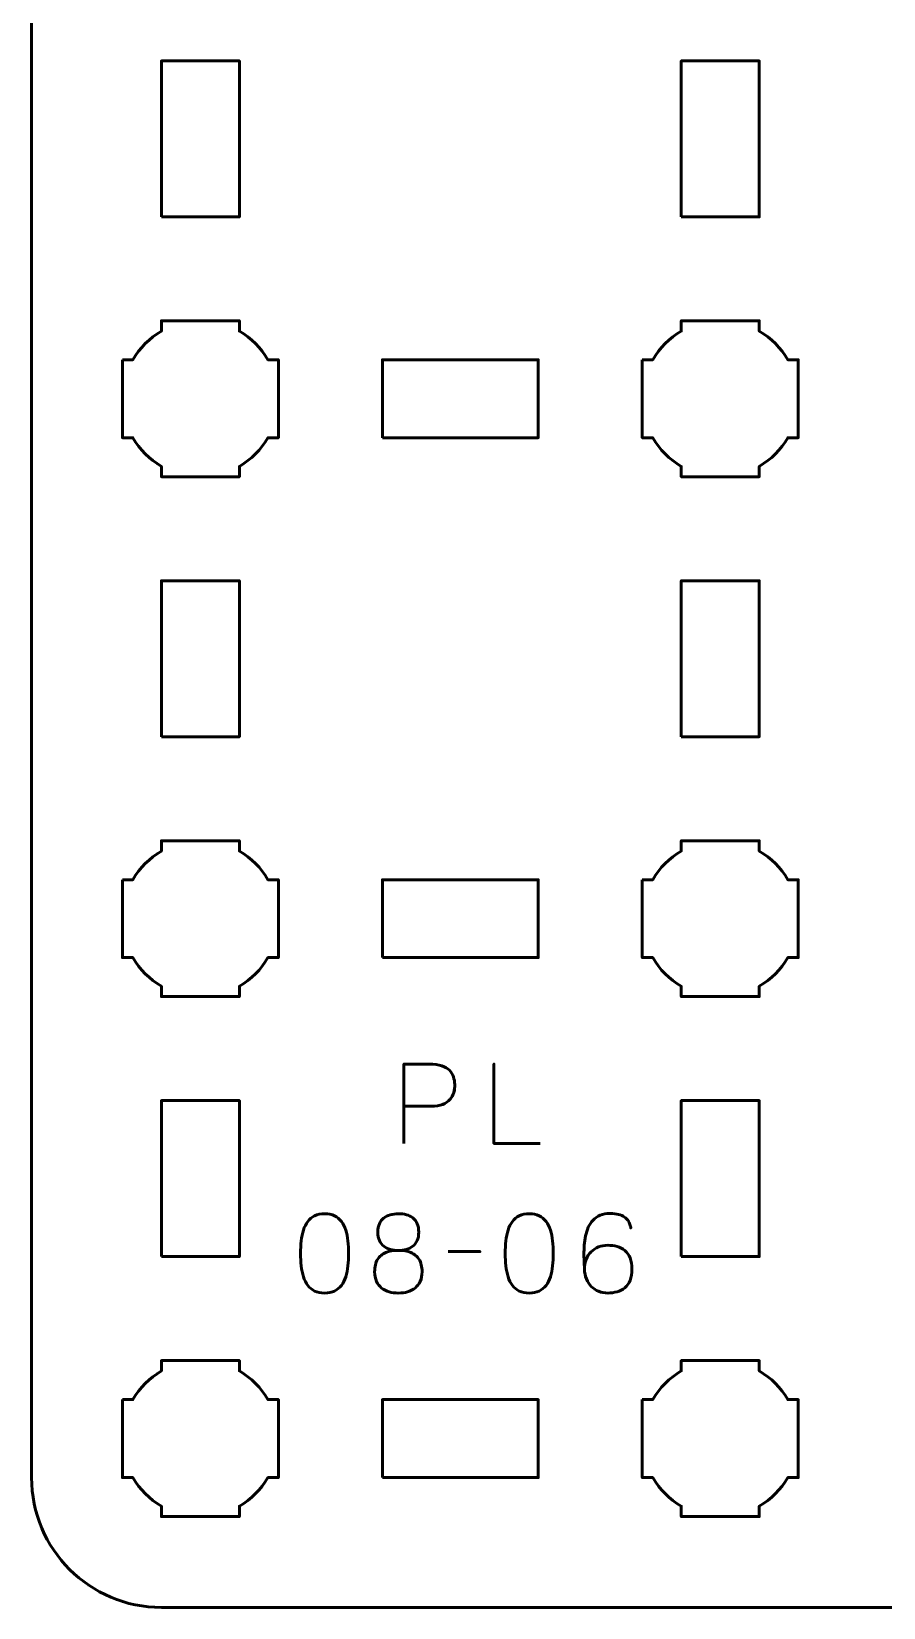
# Model space of a CAD drawing. Header units: centimetres. Extents: x -18.1 to -2.9, y -20.5 to -9.2.
# Drawn here: x -18.15 to -14.87, y -20.5 to -14.44 of the extents above; entities that cross this region are included whole.
import ezdxf

# ---------------------------------------------------------------- set-up
doc = ezdxf.new("R2010")
doc.units = ezdxf.units.CM
doc.header["$MEASUREMENT"] = 0
doc.layers.add('Layer 1', color=7, linetype='Continuous')

msp = doc.modelspace()

# ---------------------------------------------------------------- linework, layer by layer
at = {"layer": 'Layer 1', "lineweight": 53}
for points in [[(-17.65, -15.15), (-17.35, -15.15), (-17.35, -14.55), (-17.65, -14.55), (-17.65, -15.15)], [(-15.65, -15.15), (-15.35, -15.15), (-15.35, -14.55), (-15.65, -14.55), (-15.65, -15.15)], [(-16.8, -16), (-16.2, -16), (-16.2, -15.7), (-16.8, -15.7), (-16.8, -16)], [(-17.65, -17.15), (-17.35, -17.15), (-17.35, -16.55), (-17.65, -16.55), (-17.65, -17.15)], [(-15.65, -17.15), (-15.35, -17.15), (-15.35, -16.55), (-15.65, -16.55), (-15.65, -17.15)], [(-16.8, -18), (-16.2, -18), (-16.2, -17.7), (-16.8, -17.7), (-16.8, -18)], [(-17.65, -19.15), (-17.35, -19.15), (-17.35, -18.55), (-17.65, -18.55), (-17.65, -19.15)], [(-15.65, -19.15), (-15.35, -19.15), (-15.35, -18.55), (-15.65, -18.55), (-15.65, -19.15)], [(-16.8, -20), (-16.2, -20), (-16.2, -19.7), (-16.8, -19.7), (-16.8, -20)]]:
    msp.add_lwpolyline(points, close=True, dxfattribs=at)
for points, knots in [([(-18.15, -20), (-18.15, -20), (-18.15, -9.7), (-18.15, -9.7), (-18.15, -9.7), (-18.15, -9.42391), (-17.92609, -9.2), (-17.65, -9.2), (-17.65, -9.2), (-17.65, -9.2), (-3.35, -9.2), (-3.35, -9.2), (-3.35, -9.2), (-3.07391, -9.2), (-2.85, -9.42391), (-2.85, -9.7), (-2.85, -9.7), (-2.85, -9.7), (-2.85, -20), (-2.85, -20), (-2.85, -20), (-2.85, -20.27609), (-3.07391, -20.5), (-3.35, -20.5), (-3.35, -20.5), (-3.35, -20.5), (-17.65, -20.5), (-17.65, -20.5), (-17.65, -20.5), (-17.92609, -20.5), (-18.15, -20.27609), (-18.15, -20)], [0, 0, 0, 0, 0.125, 0.125, 0.125, 0.125, 0.25, 0.25, 0.25, 0.25, 0.375, 0.375, 0.375, 0.375, 0.5, 0.5, 0.5, 0.5, 0.625, 0.625, 0.625, 0.625, 0.75, 0.75, 0.75, 0.75, 0.875, 0.875, 0.875, 0.875, 1, 1, 1, 1]), ([(-17.8, -15.7), (-17.8, -15.7), (-17.75985, -15.7), (-17.75985, -15.7), (-17.75985, -15.7), (-17.7335, -15.65447), (-17.69553, -15.6165), (-17.65, -15.59015), (-17.65, -15.59015), (-17.65, -15.59015), (-17.65, -15.55), (-17.65, -15.55), (-17.65, -15.55), (-17.65, -15.55), (-17.5, -15.55), (-17.5, -15.55), (-17.5, -15.55), (-17.5, -15.55), (-17.35, -15.55), (-17.35, -15.55), (-17.35, -15.55), (-17.35, -15.55), (-17.35, -15.59015), (-17.35, -15.59015), (-17.35, -15.59015), (-17.30447, -15.6165), (-17.2665, -15.65447), (-17.24015, -15.7), (-17.24015, -15.7), (-17.24015, -15.7), (-17.2, -15.7), (-17.2, -15.7), (-17.2, -15.7), (-17.2, -15.7), (-17.2, -15.85), (-17.2, -15.85), (-17.2, -15.85), (-17.2, -15.85), (-17.2, -16), (-17.2, -16), (-17.2, -16), (-17.2, -16), (-17.24015, -16), (-17.24015, -16), (-17.24015, -16), (-17.2665, -16.04553), (-17.30447, -16.0835), (-17.35, -16.10985), (-17.35, -16.10985), (-17.35, -16.10985), (-17.35, -16.15), (-17.35, -16.15), (-17.35, -16.15), (-17.35, -16.15), (-17.5, -16.15), (-17.5, -16.15), (-17.5, -16.15), (-17.5, -16.15), (-17.65, -16.15), (-17.65, -16.15), (-17.65, -16.15), (-17.65, -16.15), (-17.65, -16.10985), (-17.65, -16.10985), (-17.65, -16.10985), (-17.69553, -16.0835), (-17.7335, -16.04553), (-17.75985, -16), (-17.75985, -16), (-17.75985, -16), (-17.8, -16), (-17.8, -16), (-17.8, -16), (-17.8, -16), (-17.8, -15.85), (-17.8, -15.85), (-17.8, -15.85), (-17.8, -15.85), (-17.8, -15.7), (-17.8, -15.7)], [0, 0, 0, 0, 0.05, 0.05, 0.05, 0.05, 0.1, 0.1, 0.1, 0.1, 0.15, 0.15, 0.15, 0.15, 0.2, 0.2, 0.2, 0.2, 0.25, 0.25, 0.25, 0.25, 0.3, 0.3, 0.3, 0.3, 0.35, 0.35, 0.35, 0.35, 0.4, 0.4, 0.4, 0.4, 0.45, 0.45, 0.45, 0.45, 0.5, 0.5, 0.5, 0.5, 0.55, 0.55, 0.55, 0.55, 0.6, 0.6, 0.6, 0.6, 0.65, 0.65, 0.65, 0.65, 0.7, 0.7, 0.7, 0.7, 0.75, 0.75, 0.75, 0.75, 0.8, 0.8, 0.8, 0.8, 0.85, 0.85, 0.85, 0.85, 0.9, 0.9, 0.9, 0.9, 0.95, 0.95, 0.95, 0.95, 1, 1, 1, 1]), ([(-15.8, -15.7), (-15.8, -15.7), (-15.75985, -15.7), (-15.75985, -15.7), (-15.75985, -15.7), (-15.7335, -15.65447), (-15.69553, -15.6165), (-15.65, -15.59015), (-15.65, -15.59015), (-15.65, -15.59015), (-15.65, -15.55), (-15.65, -15.55), (-15.65, -15.55), (-15.65, -15.55), (-15.5, -15.55), (-15.5, -15.55), (-15.5, -15.55), (-15.5, -15.55), (-15.35, -15.55), (-15.35, -15.55), (-15.35, -15.55), (-15.35, -15.55), (-15.35, -15.59015), (-15.35, -15.59015), (-15.35, -15.59015), (-15.30447, -15.6165), (-15.2665, -15.65447), (-15.24015, -15.7), (-15.24015, -15.7), (-15.24015, -15.7), (-15.2, -15.7), (-15.2, -15.7), (-15.2, -15.7), (-15.2, -15.7), (-15.2, -15.85), (-15.2, -15.85), (-15.2, -15.85), (-15.2, -15.85), (-15.2, -16), (-15.2, -16), (-15.2, -16), (-15.2, -16), (-15.24015, -16), (-15.24015, -16), (-15.24015, -16), (-15.2665, -16.04553), (-15.30447, -16.0835), (-15.35, -16.10985), (-15.35, -16.10985), (-15.35, -16.10985), (-15.35, -16.15), (-15.35, -16.15), (-15.35, -16.15), (-15.35, -16.15), (-15.5, -16.15), (-15.5, -16.15), (-15.5, -16.15), (-15.5, -16.15), (-15.65, -16.15), (-15.65, -16.15), (-15.65, -16.15), (-15.65, -16.15), (-15.65, -16.10985), (-15.65, -16.10985), (-15.65, -16.10985), (-15.69553, -16.0835), (-15.7335, -16.04553), (-15.75985, -16), (-15.75985, -16), (-15.75985, -16), (-15.8, -16), (-15.8, -16), (-15.8, -16), (-15.8, -16), (-15.8, -15.85), (-15.8, -15.85), (-15.8, -15.85), (-15.8, -15.85), (-15.8, -15.7), (-15.8, -15.7)], [0, 0, 0, 0, 0.05, 0.05, 0.05, 0.05, 0.1, 0.1, 0.1, 0.1, 0.15, 0.15, 0.15, 0.15, 0.2, 0.2, 0.2, 0.2, 0.25, 0.25, 0.25, 0.25, 0.3, 0.3, 0.3, 0.3, 0.35, 0.35, 0.35, 0.35, 0.4, 0.4, 0.4, 0.4, 0.45, 0.45, 0.45, 0.45, 0.5, 0.5, 0.5, 0.5, 0.55, 0.55, 0.55, 0.55, 0.6, 0.6, 0.6, 0.6, 0.65, 0.65, 0.65, 0.65, 0.7, 0.7, 0.7, 0.7, 0.75, 0.75, 0.75, 0.75, 0.8, 0.8, 0.8, 0.8, 0.85, 0.85, 0.85, 0.85, 0.9, 0.9, 0.9, 0.9, 0.95, 0.95, 0.95, 0.95, 1, 1, 1, 1]), ([(-17.8, -17.7), (-17.8, -17.7), (-17.75985, -17.7), (-17.75985, -17.7), (-17.75985, -17.7), (-17.7335, -17.65447), (-17.69553, -17.6165), (-17.65, -17.59015), (-17.65, -17.59015), (-17.65, -17.59015), (-17.65, -17.55), (-17.65, -17.55), (-17.65, -17.55), (-17.65, -17.55), (-17.5, -17.55), (-17.5, -17.55), (-17.5, -17.55), (-17.5, -17.55), (-17.35, -17.55), (-17.35, -17.55), (-17.35, -17.55), (-17.35, -17.55), (-17.35, -17.59015), (-17.35, -17.59015), (-17.35, -17.59015), (-17.30447, -17.6165), (-17.2665, -17.65447), (-17.24015, -17.7), (-17.24015, -17.7), (-17.24015, -17.7), (-17.2, -17.7), (-17.2, -17.7), (-17.2, -17.7), (-17.2, -17.7), (-17.2, -17.85), (-17.2, -17.85), (-17.2, -17.85), (-17.2, -17.85), (-17.2, -18), (-17.2, -18), (-17.2, -18), (-17.2, -18), (-17.24015, -18), (-17.24015, -18), (-17.24015, -18), (-17.2665, -18.04553), (-17.30447, -18.0835), (-17.35, -18.10985), (-17.35, -18.10985), (-17.35, -18.10985), (-17.35, -18.15), (-17.35, -18.15), (-17.35, -18.15), (-17.35, -18.15), (-17.5, -18.15), (-17.5, -18.15), (-17.5, -18.15), (-17.5, -18.15), (-17.65, -18.15), (-17.65, -18.15), (-17.65, -18.15), (-17.65, -18.15), (-17.65, -18.10985), (-17.65, -18.10985), (-17.65, -18.10985), (-17.69553, -18.0835), (-17.7335, -18.04553), (-17.75985, -18), (-17.75985, -18), (-17.75985, -18), (-17.8, -18), (-17.8, -18), (-17.8, -18), (-17.8, -18), (-17.8, -17.85), (-17.8, -17.85), (-17.8, -17.85), (-17.8, -17.85), (-17.8, -17.7), (-17.8, -17.7)], [0, 0, 0, 0, 0.05, 0.05, 0.05, 0.05, 0.1, 0.1, 0.1, 0.1, 0.15, 0.15, 0.15, 0.15, 0.2, 0.2, 0.2, 0.2, 0.25, 0.25, 0.25, 0.25, 0.3, 0.3, 0.3, 0.3, 0.35, 0.35, 0.35, 0.35, 0.4, 0.4, 0.4, 0.4, 0.45, 0.45, 0.45, 0.45, 0.5, 0.5, 0.5, 0.5, 0.55, 0.55, 0.55, 0.55, 0.6, 0.6, 0.6, 0.6, 0.65, 0.65, 0.65, 0.65, 0.7, 0.7, 0.7, 0.7, 0.75, 0.75, 0.75, 0.75, 0.8, 0.8, 0.8, 0.8, 0.85, 0.85, 0.85, 0.85, 0.9, 0.9, 0.9, 0.9, 0.95, 0.95, 0.95, 0.95, 1, 1, 1, 1]), ([(-15.8, -17.7), (-15.8, -17.7), (-15.75985, -17.7), (-15.75985, -17.7), (-15.75985, -17.7), (-15.7335, -17.65447), (-15.69553, -17.6165), (-15.65, -17.59015), (-15.65, -17.59015), (-15.65, -17.59015), (-15.65, -17.55), (-15.65, -17.55), (-15.65, -17.55), (-15.65, -17.55), (-15.5, -17.55), (-15.5, -17.55), (-15.5, -17.55), (-15.5, -17.55), (-15.35, -17.55), (-15.35, -17.55), (-15.35, -17.55), (-15.35, -17.55), (-15.35, -17.59015), (-15.35, -17.59015), (-15.35, -17.59015), (-15.30447, -17.6165), (-15.2665, -17.65447), (-15.24015, -17.7), (-15.24015, -17.7), (-15.24015, -17.7), (-15.2, -17.7), (-15.2, -17.7), (-15.2, -17.7), (-15.2, -17.7), (-15.2, -17.85), (-15.2, -17.85), (-15.2, -17.85), (-15.2, -17.85), (-15.2, -18), (-15.2, -18), (-15.2, -18), (-15.2, -18), (-15.24015, -18), (-15.24015, -18), (-15.24015, -18), (-15.2665, -18.04553), (-15.30447, -18.0835), (-15.35, -18.10985), (-15.35, -18.10985), (-15.35, -18.10985), (-15.35, -18.15), (-15.35, -18.15), (-15.35, -18.15), (-15.35, -18.15), (-15.5, -18.15), (-15.5, -18.15), (-15.5, -18.15), (-15.5, -18.15), (-15.65, -18.15), (-15.65, -18.15), (-15.65, -18.15), (-15.65, -18.15), (-15.65, -18.10985), (-15.65, -18.10985), (-15.65, -18.10985), (-15.69553, -18.0835), (-15.7335, -18.04553), (-15.75985, -18), (-15.75985, -18), (-15.75985, -18), (-15.8, -18), (-15.8, -18), (-15.8, -18), (-15.8, -18), (-15.8, -17.85), (-15.8, -17.85), (-15.8, -17.85), (-15.8, -17.85), (-15.8, -17.7), (-15.8, -17.7)], [0, 0, 0, 0, 0.05, 0.05, 0.05, 0.05, 0.1, 0.1, 0.1, 0.1, 0.15, 0.15, 0.15, 0.15, 0.2, 0.2, 0.2, 0.2, 0.25, 0.25, 0.25, 0.25, 0.3, 0.3, 0.3, 0.3, 0.35, 0.35, 0.35, 0.35, 0.4, 0.4, 0.4, 0.4, 0.45, 0.45, 0.45, 0.45, 0.5, 0.5, 0.5, 0.5, 0.55, 0.55, 0.55, 0.55, 0.6, 0.6, 0.6, 0.6, 0.65, 0.65, 0.65, 0.65, 0.7, 0.7, 0.7, 0.7, 0.75, 0.75, 0.75, 0.75, 0.8, 0.8, 0.8, 0.8, 0.85, 0.85, 0.85, 0.85, 0.9, 0.9, 0.9, 0.9, 0.95, 0.95, 0.95, 0.95, 1, 1, 1, 1]), ([(-17.8, -19.7), (-17.8, -19.7), (-17.75985, -19.7), (-17.75985, -19.7), (-17.75985, -19.7), (-17.7335, -19.65447), (-17.69553, -19.6165), (-17.65, -19.59015), (-17.65, -19.59015), (-17.65, -19.59015), (-17.65, -19.55), (-17.65, -19.55), (-17.65, -19.55), (-17.65, -19.55), (-17.5, -19.55), (-17.5, -19.55), (-17.5, -19.55), (-17.5, -19.55), (-17.35, -19.55), (-17.35, -19.55), (-17.35, -19.55), (-17.35, -19.55), (-17.35, -19.59015), (-17.35, -19.59015), (-17.35, -19.59015), (-17.30447, -19.6165), (-17.2665, -19.65447), (-17.24015, -19.7), (-17.24015, -19.7), (-17.24015, -19.7), (-17.2, -19.7), (-17.2, -19.7), (-17.2, -19.7), (-17.2, -19.7), (-17.2, -19.85), (-17.2, -19.85), (-17.2, -19.85), (-17.2, -19.85), (-17.2, -20), (-17.2, -20), (-17.2, -20), (-17.2, -20), (-17.24015, -20), (-17.24015, -20), (-17.24015, -20), (-17.2665, -20.04553), (-17.30447, -20.0835), (-17.35, -20.10985), (-17.35, -20.10985), (-17.35, -20.10985), (-17.35, -20.15), (-17.35, -20.15), (-17.35, -20.15), (-17.35, -20.15), (-17.5, -20.15), (-17.5, -20.15), (-17.5, -20.15), (-17.5, -20.15), (-17.65, -20.15), (-17.65, -20.15), (-17.65, -20.15), (-17.65, -20.15), (-17.65, -20.10985), (-17.65, -20.10985), (-17.65, -20.10985), (-17.69553, -20.0835), (-17.7335, -20.04553), (-17.75985, -20), (-17.75985, -20), (-17.75985, -20), (-17.8, -20), (-17.8, -20), (-17.8, -20), (-17.8, -20), (-17.8, -19.85), (-17.8, -19.85), (-17.8, -19.85), (-17.8, -19.85), (-17.8, -19.7), (-17.8, -19.7)], [0, 0, 0, 0, 0.05, 0.05, 0.05, 0.05, 0.1, 0.1, 0.1, 0.1, 0.15, 0.15, 0.15, 0.15, 0.2, 0.2, 0.2, 0.2, 0.25, 0.25, 0.25, 0.25, 0.3, 0.3, 0.3, 0.3, 0.35, 0.35, 0.35, 0.35, 0.4, 0.4, 0.4, 0.4, 0.45, 0.45, 0.45, 0.45, 0.5, 0.5, 0.5, 0.5, 0.55, 0.55, 0.55, 0.55, 0.6, 0.6, 0.6, 0.6, 0.65, 0.65, 0.65, 0.65, 0.7, 0.7, 0.7, 0.7, 0.75, 0.75, 0.75, 0.75, 0.8, 0.8, 0.8, 0.8, 0.85, 0.85, 0.85, 0.85, 0.9, 0.9, 0.9, 0.9, 0.95, 0.95, 0.95, 0.95, 1, 1, 1, 1]), ([(-15.8, -19.7), (-15.8, -19.7), (-15.75985, -19.7), (-15.75985, -19.7), (-15.75985, -19.7), (-15.7335, -19.65447), (-15.69553, -19.6165), (-15.65, -19.59015), (-15.65, -19.59015), (-15.65, -19.59015), (-15.65, -19.55), (-15.65, -19.55), (-15.65, -19.55), (-15.65, -19.55), (-15.5, -19.55), (-15.5, -19.55), (-15.5, -19.55), (-15.5, -19.55), (-15.35, -19.55), (-15.35, -19.55), (-15.35, -19.55), (-15.35, -19.55), (-15.35, -19.59015), (-15.35, -19.59015), (-15.35, -19.59015), (-15.30447, -19.6165), (-15.2665, -19.65447), (-15.24015, -19.7), (-15.24015, -19.7), (-15.24015, -19.7), (-15.2, -19.7), (-15.2, -19.7), (-15.2, -19.7), (-15.2, -19.7), (-15.2, -19.85), (-15.2, -19.85), (-15.2, -19.85), (-15.2, -19.85), (-15.2, -20), (-15.2, -20), (-15.2, -20), (-15.2, -20), (-15.24015, -20), (-15.24015, -20), (-15.24015, -20), (-15.2665, -20.04553), (-15.30447, -20.0835), (-15.35, -20.10985), (-15.35, -20.10985), (-15.35, -20.10985), (-15.35, -20.15), (-15.35, -20.15), (-15.35, -20.15), (-15.35, -20.15), (-15.5, -20.15), (-15.5, -20.15), (-15.5, -20.15), (-15.5, -20.15), (-15.65, -20.15), (-15.65, -20.15), (-15.65, -20.15), (-15.65, -20.15), (-15.65, -20.10985), (-15.65, -20.10985), (-15.65, -20.10985), (-15.69553, -20.0835), (-15.7335, -20.04553), (-15.75985, -20), (-15.75985, -20), (-15.75985, -20), (-15.8, -20), (-15.8, -20), (-15.8, -20), (-15.8, -20), (-15.8, -19.85), (-15.8, -19.85), (-15.8, -19.85), (-15.8, -19.85), (-15.8, -19.7), (-15.8, -19.7)], [0, 0, 0, 0, 0.05, 0.05, 0.05, 0.05, 0.1, 0.1, 0.1, 0.1, 0.15, 0.15, 0.15, 0.15, 0.2, 0.2, 0.2, 0.2, 0.25, 0.25, 0.25, 0.25, 0.3, 0.3, 0.3, 0.3, 0.35, 0.35, 0.35, 0.35, 0.4, 0.4, 0.4, 0.4, 0.45, 0.45, 0.45, 0.45, 0.5, 0.5, 0.5, 0.5, 0.55, 0.55, 0.55, 0.55, 0.6, 0.6, 0.6, 0.6, 0.65, 0.65, 0.65, 0.65, 0.7, 0.7, 0.7, 0.7, 0.75, 0.75, 0.75, 0.75, 0.8, 0.8, 0.8, 0.8, 0.85, 0.85, 0.85, 0.85, 0.9, 0.9, 0.9, 0.9, 0.95, 0.95, 0.95, 0.95, 1, 1, 1, 1])]:
    msp.add_open_spline(points, degree=3, knots=knots, dxfattribs=at)
at = {"layer": 'Layer 1', "color": 5, "lineweight": 53}
for points, knots in [([(-16.71695, -18.71492), (-16.71695, -18.71492), (-16.71695, -18.4097), (-16.71695, -18.4097), (-16.71695, -18.4097), (-16.71695, -18.4097), (-16.61958, -18.4097), (-16.61958, -18.4097), (-16.61958, -18.4097), (-16.60011, -18.40977), (-16.5841, -18.41196), (-16.57147, -18.41619), (-16.57147, -18.41619), (-16.55891, -18.42035), (-16.54903, -18.42614), (-16.5419, -18.43348), (-16.5419, -18.43348), (-16.53478, -18.44074), (-16.5297, -18.44907), (-16.52659, -18.45845), (-16.52659, -18.45845), (-16.52356, -18.46784), (-16.5218, -18.47764), (-16.52137, -18.48802), (-16.52137, -18.48802), (-16.52088, -18.49839), (-16.52208, -18.50855), (-16.5249, -18.51842), (-16.5249, -18.51842), (-16.52779, -18.5283), (-16.53266, -18.53726), (-16.53965, -18.54531), (-16.53965, -18.54531), (-16.54656, -18.55335), (-16.55594, -18.55977), (-16.56773, -18.5645), (-16.56773, -18.5645), (-16.57951, -18.56929), (-16.59411, -18.57169), (-16.61154, -18.57183), (-16.61154, -18.57183), (-16.61154, -18.57183), (-16.71695, -18.57183), (-16.71695, -18.57183), (-16.71695, -18.57183), (-16.71695, -18.57183), (-16.61154, -18.57183), (-16.61154, -18.57183), (-16.61154, -18.57183), (-16.59447, -18.57169), (-16.58, -18.56929), (-16.56829, -18.5645), (-16.56829, -18.5645), (-16.55651, -18.55977), (-16.54712, -18.55335), (-16.54007, -18.54531), (-16.54007, -18.54531), (-16.53308, -18.53726), (-16.52807, -18.5283), (-16.52511, -18.51842), (-16.52511, -18.51842), (-16.52215, -18.50855), (-16.52088, -18.49839), (-16.52137, -18.48802), (-16.52137, -18.48802), (-16.5218, -18.47764), (-16.52356, -18.46784), (-16.52673, -18.45845), (-16.52673, -18.45845), (-16.52984, -18.44907), (-16.53506, -18.44074), (-16.54219, -18.43348), (-16.54219, -18.43348), (-16.54938, -18.42614), (-16.55926, -18.42035), (-16.57182, -18.41619), (-16.57182, -18.41619), (-16.58445, -18.41196), (-16.60032, -18.40977), (-16.61958, -18.4097), (-16.61958, -18.4097), (-16.61958, -18.4097), (-16.71695, -18.4097), (-16.71695, -18.4097), (-16.71695, -18.4097), (-16.71695, -18.4097), (-16.71695, -18.71492), (-16.71695, -18.71492)], [0, 0, 0, 0, 0.0454545, 0.0454545, 0.0454545, 0.0454545, 0.0909091, 0.0909091, 0.0909091, 0.0909091, 0.1363636, 0.1363636, 0.1363636, 0.1363636, 0.1818182, 0.1818182, 0.1818182, 0.1818182, 0.2272727, 0.2272727, 0.2272727, 0.2272727, 0.2727273, 0.2727273, 0.2727273, 0.2727273, 0.3181818, 0.3181818, 0.3181818, 0.3181818, 0.3636364, 0.3636364, 0.3636364, 0.3636364, 0.4090909, 0.4090909, 0.4090909, 0.4090909, 0.4545455, 0.4545455, 0.4545455, 0.4545455, 0.5, 0.5, 0.5, 0.5, 0.5454545, 0.5454545, 0.5454545, 0.5454545, 0.5909091, 0.5909091, 0.5909091, 0.5909091, 0.6363636, 0.6363636, 0.6363636, 0.6363636, 0.6818182, 0.6818182, 0.6818182, 0.6818182, 0.7272727, 0.7272727, 0.7272727, 0.7272727, 0.7727273, 0.7727273, 0.7727273, 0.7727273, 0.8181818, 0.8181818, 0.8181818, 0.8181818, 0.8636364, 0.8636364, 0.8636364, 0.8636364, 0.9090909, 0.9090909, 0.9090909, 0.9090909, 0.9545455, 0.9545455, 0.9545455, 0.9545455, 1, 1, 1, 1]), ([(-16.19245, -18.71492), (-16.19245, -18.71492), (-16.37067, -18.71492), (-16.37067, -18.71492), (-16.37067, -18.71492), (-16.37067, -18.71492), (-16.37067, -18.4097), (-16.37067, -18.4097), (-16.37067, -18.4097), (-16.37067, -18.4097), (-16.37067, -18.71492), (-16.37067, -18.71492), (-16.37067, -18.71492), (-16.37067, -18.71492), (-16.19245, -18.71492), (-16.19245, -18.71492)], [0, 0, 0, 0, 0.25, 0.25, 0.25, 0.25, 0.5, 0.5, 0.5, 0.5, 0.75, 0.75, 0.75, 0.75, 1, 1, 1, 1]), ([(-17.02238, -19.29023), (-17.00757, -19.29016), (-16.9948, -19.28755), (-16.98414, -19.28247), (-16.98414, -19.28247), (-16.97356, -19.27739), (-16.96474, -19.27012), (-16.95769, -19.26088), (-16.95769, -19.26088), (-16.9507, -19.25157), (-16.9452, -19.24056), (-16.94111, -19.22786), (-16.94111, -19.22786), (-16.93708, -19.21516), (-16.93419, -19.20126), (-16.93257, -19.18602), (-16.93257, -19.18602), (-16.93087, -19.17078), (-16.93003, -19.15476), (-16.9301, -19.13783), (-16.9301, -19.13783), (-16.93003, -19.12097), (-16.93087, -19.10495), (-16.93257, -19.08978), (-16.93257, -19.08978), (-16.93419, -19.07461), (-16.93708, -19.06064), (-16.94111, -19.04794), (-16.94111, -19.04794), (-16.9452, -19.03531), (-16.9507, -19.02431), (-16.95769, -19.01492), (-16.95769, -19.01492), (-16.96474, -19.00561), (-16.97356, -18.99834), (-16.98414, -18.99326), (-16.98414, -18.99326), (-16.9948, -18.98811), (-17.00757, -18.9855), (-17.02238, -18.98543), (-17.02238, -18.98543), (-17.0372, -18.9855), (-17.04997, -18.98811), (-17.06063, -18.99326), (-17.06063, -18.99326), (-17.07121, -18.99834), (-17.08003, -19.00561), (-17.08708, -19.01492), (-17.08708, -19.01492), (-17.09407, -19.02431), (-17.09957, -19.03531), (-17.10366, -19.04794), (-17.10366, -19.04794), (-17.10769, -19.06064), (-17.11058, -19.07461), (-17.1122, -19.08978), (-17.1122, -19.08978), (-17.11389, -19.10495), (-17.11474, -19.12097), (-17.11467, -19.13783), (-17.11467, -19.13783), (-17.11474, -19.15476), (-17.11389, -19.17078), (-17.1122, -19.18602), (-17.1122, -19.18602), (-17.11058, -19.20126), (-17.10769, -19.21516), (-17.10366, -19.22786), (-17.10366, -19.22786), (-17.09957, -19.24056), (-17.09407, -19.25157), (-17.08708, -19.26088), (-17.08708, -19.26088), (-17.08003, -19.27012), (-17.07121, -19.27739), (-17.06063, -19.28247), (-17.06063, -19.28247), (-17.04997, -19.28755), (-17.0372, -19.29016), (-17.02238, -19.29023)], [0, 0, 0, 0, 0.05, 0.05, 0.05, 0.05, 0.1, 0.1, 0.1, 0.1, 0.15, 0.15, 0.15, 0.15, 0.2, 0.2, 0.2, 0.2, 0.25, 0.25, 0.25, 0.25, 0.3, 0.3, 0.3, 0.3, 0.35, 0.35, 0.35, 0.35, 0.4, 0.4, 0.4, 0.4, 0.45, 0.45, 0.45, 0.45, 0.5, 0.5, 0.5, 0.5, 0.55, 0.55, 0.55, 0.55, 0.6, 0.6, 0.6, 0.6, 0.65, 0.65, 0.65, 0.65, 0.7, 0.7, 0.7, 0.7, 0.75, 0.75, 0.75, 0.75, 0.8, 0.8, 0.8, 0.8, 0.85, 0.85, 0.85, 0.85, 0.9, 0.9, 0.9, 0.9, 0.95, 0.95, 0.95, 0.95, 1, 1, 1, 1]), ([(-17.02238, -19.29023), (-17.00757, -19.29016), (-16.9948, -19.28755), (-16.98414, -19.28247), (-16.98414, -19.28247), (-16.97356, -19.27739), (-16.96474, -19.27012), (-16.95769, -19.26088), (-16.95769, -19.26088), (-16.9507, -19.25157), (-16.9452, -19.24056), (-16.94111, -19.22786), (-16.94111, -19.22786), (-16.93708, -19.21516), (-16.93419, -19.20126), (-16.93257, -19.18602), (-16.93257, -19.18602), (-16.93087, -19.17078), (-16.93003, -19.15476), (-16.9301, -19.13783), (-16.9301, -19.13783), (-16.93003, -19.12097), (-16.93087, -19.10495), (-16.93257, -19.08978), (-16.93257, -19.08978), (-16.93419, -19.07461), (-16.93708, -19.06064), (-16.94111, -19.04794), (-16.94111, -19.04794), (-16.9452, -19.03531), (-16.9507, -19.02431), (-16.95769, -19.01492), (-16.95769, -19.01492), (-16.96474, -19.00561), (-16.97356, -18.99834), (-16.98414, -18.99326), (-16.98414, -18.99326), (-16.9948, -18.98811), (-17.00757, -18.9855), (-17.02238, -18.98543), (-17.02238, -18.98543), (-17.0372, -18.9855), (-17.04997, -18.98811), (-17.06063, -18.99326), (-17.06063, -18.99326), (-17.07121, -18.99834), (-17.08003, -19.00561), (-17.08708, -19.01492), (-17.08708, -19.01492), (-17.09407, -19.02431), (-17.09957, -19.03531), (-17.10366, -19.04794), (-17.10366, -19.04794), (-17.10769, -19.06064), (-17.11058, -19.07461), (-17.1122, -19.08978), (-17.1122, -19.08978), (-17.11389, -19.10495), (-17.11474, -19.12097), (-17.11467, -19.13783), (-17.11467, -19.13783), (-17.11474, -19.15476), (-17.11389, -19.17078), (-17.1122, -19.18602), (-17.1122, -19.18602), (-17.11058, -19.20126), (-17.10769, -19.21516), (-17.10366, -19.22786), (-17.10366, -19.22786), (-17.09957, -19.24056), (-17.09407, -19.25157), (-17.08708, -19.26088), (-17.08708, -19.26088), (-17.08003, -19.27012), (-17.07121, -19.27739), (-17.06063, -19.28247), (-17.06063, -19.28247), (-17.04997, -19.28755), (-17.0372, -19.29016), (-17.02238, -19.29023)], [0, 0, 0, 0, 0.05, 0.05, 0.05, 0.05, 0.1, 0.1, 0.1, 0.1, 0.15, 0.15, 0.15, 0.15, 0.2, 0.2, 0.2, 0.2, 0.25, 0.25, 0.25, 0.25, 0.3, 0.3, 0.3, 0.3, 0.35, 0.35, 0.35, 0.35, 0.4, 0.4, 0.4, 0.4, 0.45, 0.45, 0.45, 0.45, 0.5, 0.5, 0.5, 0.5, 0.55, 0.55, 0.55, 0.55, 0.6, 0.6, 0.6, 0.6, 0.65, 0.65, 0.65, 0.65, 0.7, 0.7, 0.7, 0.7, 0.75, 0.75, 0.75, 0.75, 0.8, 0.8, 0.8, 0.8, 0.85, 0.85, 0.85, 0.85, 0.9, 0.9, 0.9, 0.9, 0.95, 0.95, 0.95, 0.95, 1, 1, 1, 1]), ([(-16.73875, -19.1264), (-16.72789, -19.1264), (-16.71773, -19.12513), (-16.7082, -19.12259), (-16.7082, -19.12259), (-16.69875, -19.11998), (-16.69042, -19.11589), (-16.68316, -19.11031), (-16.68316, -19.11031), (-16.67596, -19.10474), (-16.67032, -19.09747), (-16.66622, -19.08851), (-16.66622, -19.08851), (-16.66213, -19.07962), (-16.66009, -19.06883), (-16.66002, -19.05613), (-16.66002, -19.05613), (-16.66009, -19.04343), (-16.66206, -19.03256), (-16.66594, -19.02353), (-16.66594, -19.02353), (-16.66982, -19.0145), (-16.67533, -19.00709), (-16.68238, -19.00138), (-16.68238, -19.00138), (-16.68944, -18.99573), (-16.69776, -18.99157), (-16.70736, -18.98896), (-16.70736, -18.98896), (-16.71688, -18.98635), (-16.7274, -18.98522), (-16.73875, -18.98543), (-16.73875, -18.98543), (-16.75011, -18.98557), (-16.76063, -18.98706), (-16.77015, -18.98967), (-16.77015, -18.98967), (-16.77975, -18.99235), (-16.78807, -18.99644), (-16.79513, -19.00201), (-16.79513, -19.00201), (-16.80218, -19.00759), (-16.80769, -19.01485), (-16.81157, -19.02374), (-16.81157, -19.02374), (-16.81545, -19.0327), (-16.81742, -19.04343), (-16.81749, -19.05613), (-16.81749, -19.05613), (-16.81742, -19.06883), (-16.81538, -19.07962), (-16.81128, -19.08851), (-16.81128, -19.08851), (-16.80719, -19.09747), (-16.80155, -19.10474), (-16.79428, -19.11031), (-16.79428, -19.11031), (-16.78708, -19.11589), (-16.77876, -19.11998), (-16.7693, -19.12259), (-16.7693, -19.12259), (-16.75978, -19.12513), (-16.74962, -19.1264), (-16.73875, -19.1264)], [0, 0, 0, 0, 0.0625, 0.0625, 0.0625, 0.0625, 0.125, 0.125, 0.125, 0.125, 0.1875, 0.1875, 0.1875, 0.1875, 0.25, 0.25, 0.25, 0.25, 0.3125, 0.3125, 0.3125, 0.3125, 0.375, 0.375, 0.375, 0.375, 0.4375, 0.4375, 0.4375, 0.4375, 0.5, 0.5, 0.5, 0.5, 0.5625, 0.5625, 0.5625, 0.5625, 0.625, 0.625, 0.625, 0.625, 0.6875, 0.6875, 0.6875, 0.6875, 0.75, 0.75, 0.75, 0.75, 0.8125, 0.8125, 0.8125, 0.8125, 0.875, 0.875, 0.875, 0.875, 0.9375, 0.9375, 0.9375, 0.9375, 1, 1, 1, 1]), ([(-16.73875, -19.1264), (-16.72789, -19.1264), (-16.71773, -19.12513), (-16.7082, -19.12259), (-16.7082, -19.12259), (-16.69875, -19.11998), (-16.69042, -19.11589), (-16.68316, -19.11031), (-16.68316, -19.11031), (-16.67596, -19.10474), (-16.67032, -19.09747), (-16.66622, -19.08851), (-16.66622, -19.08851), (-16.66213, -19.07962), (-16.66009, -19.06883), (-16.66002, -19.05613), (-16.66002, -19.05613), (-16.66009, -19.04343), (-16.66206, -19.03256), (-16.66594, -19.02353), (-16.66594, -19.02353), (-16.66982, -19.0145), (-16.67533, -19.00709), (-16.68238, -19.00138), (-16.68238, -19.00138), (-16.68944, -18.99573), (-16.69776, -18.99157), (-16.70736, -18.98896), (-16.70736, -18.98896), (-16.71688, -18.98635), (-16.7274, -18.98522), (-16.73875, -18.98543), (-16.73875, -18.98543), (-16.75011, -18.98557), (-16.76063, -18.98706), (-16.77015, -18.98967), (-16.77015, -18.98967), (-16.77975, -18.99235), (-16.78807, -18.99644), (-16.79513, -19.00201), (-16.79513, -19.00201), (-16.80218, -19.00759), (-16.80769, -19.01485), (-16.81157, -19.02374), (-16.81157, -19.02374), (-16.81545, -19.0327), (-16.81742, -19.04343), (-16.81749, -19.05613), (-16.81749, -19.05613), (-16.81742, -19.06883), (-16.81538, -19.07962), (-16.81128, -19.08851), (-16.81128, -19.08851), (-16.80719, -19.09747), (-16.80155, -19.10474), (-16.79428, -19.11031), (-16.79428, -19.11031), (-16.78708, -19.11589), (-16.77876, -19.11998), (-16.7693, -19.12259), (-16.7693, -19.12259), (-16.75978, -19.12513), (-16.74962, -19.1264), (-16.73875, -19.1264)], [0, 0, 0, 0, 0.0625, 0.0625, 0.0625, 0.0625, 0.125, 0.125, 0.125, 0.125, 0.1875, 0.1875, 0.1875, 0.1875, 0.25, 0.25, 0.25, 0.25, 0.3125, 0.3125, 0.3125, 0.3125, 0.375, 0.375, 0.375, 0.375, 0.4375, 0.4375, 0.4375, 0.4375, 0.5, 0.5, 0.5, 0.5, 0.5625, 0.5625, 0.5625, 0.5625, 0.625, 0.625, 0.625, 0.625, 0.6875, 0.6875, 0.6875, 0.6875, 0.75, 0.75, 0.75, 0.75, 0.8125, 0.8125, 0.8125, 0.8125, 0.875, 0.875, 0.875, 0.875, 0.9375, 0.9375, 0.9375, 0.9375, 1, 1, 1, 1]), ([(-16.23499, -19.29023), (-16.22018, -19.29016), (-16.20741, -19.28755), (-16.19675, -19.28247), (-16.19675, -19.28247), (-16.18617, -19.27739), (-16.17735, -19.27012), (-16.1703, -19.26088), (-16.1703, -19.26088), (-16.16331, -19.25157), (-16.15781, -19.24056), (-16.15372, -19.22786), (-16.15372, -19.22786), (-16.14969, -19.21516), (-16.1468, -19.20126), (-16.14518, -19.18602), (-16.14518, -19.18602), (-16.14348, -19.17078), (-16.14264, -19.15476), (-16.14271, -19.13783), (-16.14271, -19.13783), (-16.14264, -19.12097), (-16.14348, -19.10495), (-16.14518, -19.08978), (-16.14518, -19.08978), (-16.1468, -19.07461), (-16.14969, -19.06064), (-16.15372, -19.04794), (-16.15372, -19.04794), (-16.15781, -19.03531), (-16.16331, -19.02431), (-16.1703, -19.01492), (-16.1703, -19.01492), (-16.17735, -19.00561), (-16.18617, -18.99834), (-16.19675, -18.99326), (-16.19675, -18.99326), (-16.20741, -18.98811), (-16.22018, -18.9855), (-16.23499, -18.98543), (-16.23499, -18.98543), (-16.24981, -18.9855), (-16.26258, -18.98811), (-16.27324, -18.99326), (-16.27324, -18.99326), (-16.28382, -18.99834), (-16.29264, -19.00561), (-16.29969, -19.01492), (-16.29969, -19.01492), (-16.30668, -19.02431), (-16.31218, -19.03531), (-16.31627, -19.04794), (-16.31627, -19.04794), (-16.3203, -19.06064), (-16.32319, -19.07461), (-16.32481, -19.08978), (-16.32481, -19.08978), (-16.3265, -19.10495), (-16.32735, -19.12097), (-16.32728, -19.13783), (-16.32728, -19.13783), (-16.32735, -19.15476), (-16.3265, -19.17078), (-16.32481, -19.18602), (-16.32481, -19.18602), (-16.32319, -19.20126), (-16.3203, -19.21516), (-16.31627, -19.22786), (-16.31627, -19.22786), (-16.31218, -19.24056), (-16.30668, -19.25157), (-16.29969, -19.26088), (-16.29969, -19.26088), (-16.29264, -19.27012), (-16.28382, -19.27739), (-16.27324, -19.28247), (-16.27324, -19.28247), (-16.26258, -19.28755), (-16.24981, -19.29016), (-16.23499, -19.29023)], [0, 0, 0, 0, 0.05, 0.05, 0.05, 0.05, 0.1, 0.1, 0.1, 0.1, 0.15, 0.15, 0.15, 0.15, 0.2, 0.2, 0.2, 0.2, 0.25, 0.25, 0.25, 0.25, 0.3, 0.3, 0.3, 0.3, 0.35, 0.35, 0.35, 0.35, 0.4, 0.4, 0.4, 0.4, 0.45, 0.45, 0.45, 0.45, 0.5, 0.5, 0.5, 0.5, 0.55, 0.55, 0.55, 0.55, 0.6, 0.6, 0.6, 0.6, 0.65, 0.65, 0.65, 0.65, 0.7, 0.7, 0.7, 0.7, 0.75, 0.75, 0.75, 0.75, 0.8, 0.8, 0.8, 0.8, 0.85, 0.85, 0.85, 0.85, 0.9, 0.9, 0.9, 0.9, 0.95, 0.95, 0.95, 0.95, 1, 1, 1, 1]), ([(-16.23499, -19.29023), (-16.22018, -19.29016), (-16.20741, -19.28755), (-16.19675, -19.28247), (-16.19675, -19.28247), (-16.18617, -19.27739), (-16.17735, -19.27012), (-16.1703, -19.26088), (-16.1703, -19.26088), (-16.16331, -19.25157), (-16.15781, -19.24056), (-16.15372, -19.22786), (-16.15372, -19.22786), (-16.14969, -19.21516), (-16.1468, -19.20126), (-16.14518, -19.18602), (-16.14518, -19.18602), (-16.14348, -19.17078), (-16.14264, -19.15476), (-16.14271, -19.13783), (-16.14271, -19.13783), (-16.14264, -19.12097), (-16.14348, -19.10495), (-16.14518, -19.08978), (-16.14518, -19.08978), (-16.1468, -19.07461), (-16.14969, -19.06064), (-16.15372, -19.04794), (-16.15372, -19.04794), (-16.15781, -19.03531), (-16.16331, -19.02431), (-16.1703, -19.01492), (-16.1703, -19.01492), (-16.17735, -19.00561), (-16.18617, -18.99834), (-16.19675, -18.99326), (-16.19675, -18.99326), (-16.20741, -18.98811), (-16.22018, -18.9855), (-16.23499, -18.98543), (-16.23499, -18.98543), (-16.24981, -18.9855), (-16.26258, -18.98811), (-16.27324, -18.99326), (-16.27324, -18.99326), (-16.28382, -18.99834), (-16.29264, -19.00561), (-16.29969, -19.01492), (-16.29969, -19.01492), (-16.30668, -19.02431), (-16.31218, -19.03531), (-16.31627, -19.04794), (-16.31627, -19.04794), (-16.3203, -19.06064), (-16.32319, -19.07461), (-16.32481, -19.08978), (-16.32481, -19.08978), (-16.3265, -19.10495), (-16.32735, -19.12097), (-16.32728, -19.13783), (-16.32728, -19.13783), (-16.32735, -19.15476), (-16.3265, -19.17078), (-16.32481, -19.18602), (-16.32481, -19.18602), (-16.32319, -19.20126), (-16.3203, -19.21516), (-16.31627, -19.22786), (-16.31627, -19.22786), (-16.31218, -19.24056), (-16.30668, -19.25157), (-16.29969, -19.26088), (-16.29969, -19.26088), (-16.29264, -19.27012), (-16.28382, -19.27739), (-16.27324, -19.28247), (-16.27324, -19.28247), (-16.26258, -19.28755), (-16.24981, -19.29016), (-16.23499, -19.29023)], [0, 0, 0, 0, 0.05, 0.05, 0.05, 0.05, 0.1, 0.1, 0.1, 0.1, 0.15, 0.15, 0.15, 0.15, 0.2, 0.2, 0.2, 0.2, 0.25, 0.25, 0.25, 0.25, 0.3, 0.3, 0.3, 0.3, 0.35, 0.35, 0.35, 0.35, 0.4, 0.4, 0.4, 0.4, 0.45, 0.45, 0.45, 0.45, 0.5, 0.5, 0.5, 0.5, 0.55, 0.55, 0.55, 0.55, 0.6, 0.6, 0.6, 0.6, 0.65, 0.65, 0.65, 0.65, 0.7, 0.7, 0.7, 0.7, 0.75, 0.75, 0.75, 0.75, 0.8, 0.8, 0.8, 0.8, 0.85, 0.85, 0.85, 0.85, 0.9, 0.9, 0.9, 0.9, 0.95, 0.95, 0.95, 0.95, 1, 1, 1, 1]), ([(-16.02248, -19.19837), (-16.02241, -19.18454), (-16.02016, -19.17205), (-16.01564, -19.16076), (-16.01564, -19.16076), (-16.0112, -19.14954), (-16.00492, -19.13988), (-15.9968, -19.13176), (-15.9968, -19.13176), (-15.98876, -19.12372), (-15.97923, -19.11751), (-15.96837, -19.11314), (-15.96837, -19.11314), (-15.9575, -19.10876), (-15.94558, -19.10658), (-15.93274, -19.1065), (-15.93274, -19.1065), (-15.91983, -19.10643), (-15.90776, -19.10806), (-15.89654, -19.1113), (-15.89654, -19.1113), (-15.88532, -19.11448), (-15.87552, -19.1197), (-15.86698, -19.1269), (-15.86698, -19.1269), (-15.85844, -19.13402), (-15.85174, -19.14348), (-15.84694, -19.15526), (-15.84694, -19.15526), (-15.84215, -19.16704), (-15.83968, -19.18136), (-15.83961, -19.19837), (-15.83961, -19.19837), (-15.83968, -19.21537), (-15.84215, -19.22969), (-15.84694, -19.24148), (-15.84694, -19.24148), (-15.85174, -19.25326), (-15.85844, -19.26271), (-15.86698, -19.26984), (-15.86698, -19.26984), (-15.87552, -19.27704), (-15.88532, -19.28226), (-15.89654, -19.28543), (-15.89654, -19.28543), (-15.90776, -19.28868), (-15.91983, -19.2903), (-15.93274, -19.29023), (-15.93274, -19.29023), (-15.94558, -19.29016), (-15.95736, -19.28797), (-15.96816, -19.2836), (-15.96816, -19.2836), (-15.97888, -19.27922), (-15.98819, -19.27301), (-15.99617, -19.2649), (-15.99617, -19.2649), (-16.00414, -19.25686), (-16.01042, -19.24719), (-16.01493, -19.2359), (-16.01493, -19.2359), (-16.01952, -19.22468), (-16.02199, -19.2122), (-16.02248, -19.19837), (-16.02248, -19.19837), (-16.02277, -19.19138), (-16.02312, -19.18306), (-16.02361, -19.17339), (-16.02361, -19.17339), (-16.02411, -19.16365), (-16.02439, -19.15307), (-16.02446, -19.14171), (-16.02446, -19.14171), (-16.02453, -19.13028), (-16.02418, -19.1185), (-16.02326, -19.10643), (-16.02326, -19.10643), (-16.02241, -19.0943), (-16.02072, -19.08237), (-16.01825, -19.07059), (-16.01825, -19.07059), (-16.01578, -19.05888), (-16.01225, -19.0478), (-16.0076, -19.03743), (-16.0076, -19.03743), (-16.00294, -19.02706), (-15.99694, -19.01789), (-15.98953, -19.00991), (-15.98953, -19.00991), (-15.98206, -19.00194), (-15.97295, -18.99566), (-15.96216, -18.99108), (-15.96216, -18.99108), (-15.95136, -18.98656), (-15.93859, -18.98423), (-15.92385, -18.98416), (-15.92385, -18.98416), (-15.91101, -18.98423), (-15.90014, -18.9855), (-15.89111, -18.98797), (-15.89111, -18.98797), (-15.88208, -18.99044), (-15.87467, -18.99376), (-15.86874, -18.99785), (-15.86874, -18.99785), (-15.86289, -19.00201), (-15.85823, -19.00653), (-15.85485, -19.01154), (-15.85485, -19.01154), (-15.85146, -19.01648), (-15.84892, -19.02149), (-15.84737, -19.0265), (-15.84737, -19.0265), (-15.84574, -19.0315), (-15.84469, -19.03616), (-15.84426, -19.04047), (-15.84426, -19.04047), (-15.84469, -19.03616), (-15.84574, -19.0315), (-15.84737, -19.0265), (-15.84737, -19.0265), (-15.84892, -19.02149), (-15.85146, -19.01648), (-15.85485, -19.01154), (-15.85485, -19.01154), (-15.85823, -19.00653), (-15.86289, -19.00201), (-15.86874, -18.99785), (-15.86874, -18.99785), (-15.87467, -18.99376), (-15.88208, -18.99044), (-15.89111, -18.98797), (-15.89111, -18.98797), (-15.90014, -18.9855), (-15.91101, -18.98423), (-15.92385, -18.98416), (-15.92385, -18.98416), (-15.93859, -18.98423), (-15.95136, -18.98656), (-15.96216, -18.99108), (-15.96216, -18.99108), (-15.97295, -18.99566), (-15.98206, -19.00194), (-15.98953, -19.00991), (-15.98953, -19.00991), (-15.99694, -19.01789), (-16.00294, -19.02706), (-16.0076, -19.03743), (-16.0076, -19.03743), (-16.01225, -19.0478), (-16.01578, -19.05888), (-16.01825, -19.07059), (-16.01825, -19.07059), (-16.02072, -19.08237), (-16.02241, -19.0943), (-16.02326, -19.10643), (-16.02326, -19.10643), (-16.02418, -19.1185), (-16.02453, -19.13028), (-16.02446, -19.14171), (-16.02446, -19.14171), (-16.02439, -19.15307), (-16.02411, -19.16365), (-16.02361, -19.17339), (-16.02361, -19.17339), (-16.02312, -19.18306), (-16.02277, -19.19138), (-16.02248, -19.19837), (-16.02248, -19.19837), (-16.02199, -19.2122), (-16.01952, -19.22468), (-16.01493, -19.2359), (-16.01493, -19.2359), (-16.01042, -19.24719), (-16.00414, -19.25686), (-15.99617, -19.2649), (-15.99617, -19.2649), (-15.98819, -19.27301), (-15.97888, -19.27922), (-15.96816, -19.2836), (-15.96816, -19.2836), (-15.95736, -19.28797), (-15.94558, -19.29016), (-15.93274, -19.29023), (-15.93274, -19.29023), (-15.91983, -19.2903), (-15.90776, -19.28868), (-15.89654, -19.28543), (-15.89654, -19.28543), (-15.88532, -19.28226), (-15.87552, -19.27704), (-15.86698, -19.26984), (-15.86698, -19.26984), (-15.85844, -19.26271), (-15.85174, -19.25326), (-15.84694, -19.24148), (-15.84694, -19.24148), (-15.84215, -19.22969), (-15.83968, -19.21537), (-15.83961, -19.19837), (-15.83961, -19.19837), (-15.83968, -19.18136), (-15.84215, -19.16704), (-15.84694, -19.15526), (-15.84694, -19.15526), (-15.85174, -19.14348), (-15.85844, -19.13402), (-15.86698, -19.1269), (-15.86698, -19.1269), (-15.87552, -19.1197), (-15.88532, -19.11448), (-15.89654, -19.1113), (-15.89654, -19.1113), (-15.90776, -19.10806), (-15.91983, -19.10643), (-15.93274, -19.1065), (-15.93274, -19.1065), (-15.94558, -19.10658), (-15.9575, -19.10876), (-15.96837, -19.11314), (-15.96837, -19.11314), (-15.97923, -19.11751), (-15.98876, -19.12372), (-15.9968, -19.13176), (-15.9968, -19.13176), (-16.00492, -19.13988), (-16.0112, -19.14954), (-16.01564, -19.16076), (-16.01564, -19.16076), (-16.02016, -19.17205), (-16.02241, -19.18454), (-16.02248, -19.19837)], [0, 0, 0, 0, 0.0172414, 0.0172414, 0.0172414, 0.0172414, 0.0344828, 0.0344828, 0.0344828, 0.0344828, 0.0517241, 0.0517241, 0.0517241, 0.0517241, 0.0689655, 0.0689655, 0.0689655, 0.0689655, 0.0862069, 0.0862069, 0.0862069, 0.0862069, 0.1034483, 0.1034483, 0.1034483, 0.1034483, 0.1206897, 0.1206897, 0.1206897, 0.1206897, 0.137931, 0.137931, 0.137931, 0.137931, 0.1551724, 0.1551724, 0.1551724, 0.1551724, 0.1724138, 0.1724138, 0.1724138, 0.1724138, 0.1896552, 0.1896552, 0.1896552, 0.1896552, 0.2068966, 0.2068966, 0.2068966, 0.2068966, 0.2241379, 0.2241379, 0.2241379, 0.2241379, 0.2413793, 0.2413793, 0.2413793, 0.2413793, 0.2586207, 0.2586207, 0.2586207, 0.2586207, 0.2758621, 0.2758621, 0.2758621, 0.2758621, 0.2931034, 0.2931034, 0.2931034, 0.2931034, 0.3103448, 0.3103448, 0.3103448, 0.3103448, 0.3275862, 0.3275862, 0.3275862, 0.3275862, 0.3448276, 0.3448276, 0.3448276, 0.3448276, 0.362069, 0.362069, 0.362069, 0.362069, 0.3793103, 0.3793103, 0.3793103, 0.3793103, 0.3965517, 0.3965517, 0.3965517, 0.3965517, 0.4137931, 0.4137931, 0.4137931, 0.4137931, 0.4310345, 0.4310345, 0.4310345, 0.4310345, 0.4482759, 0.4482759, 0.4482759, 0.4482759, 0.4655172, 0.4655172, 0.4655172, 0.4655172, 0.4827586, 0.4827586, 0.4827586, 0.4827586, 0.5, 0.5, 0.5, 0.5, 0.5172414, 0.5172414, 0.5172414, 0.5172414, 0.5344828, 0.5344828, 0.5344828, 0.5344828, 0.5517241, 0.5517241, 0.5517241, 0.5517241, 0.5689655, 0.5689655, 0.5689655, 0.5689655, 0.5862069, 0.5862069, 0.5862069, 0.5862069, 0.6034483, 0.6034483, 0.6034483, 0.6034483, 0.6206897, 0.6206897, 0.6206897, 0.6206897, 0.637931, 0.637931, 0.637931, 0.637931, 0.6551724, 0.6551724, 0.6551724, 0.6551724, 0.6724138, 0.6724138, 0.6724138, 0.6724138, 0.6896552, 0.6896552, 0.6896552, 0.6896552, 0.7068966, 0.7068966, 0.7068966, 0.7068966, 0.7241379, 0.7241379, 0.7241379, 0.7241379, 0.7413793, 0.7413793, 0.7413793, 0.7413793, 0.7586207, 0.7586207, 0.7586207, 0.7586207, 0.7758621, 0.7758621, 0.7758621, 0.7758621, 0.7931034, 0.7931034, 0.7931034, 0.7931034, 0.8103448, 0.8103448, 0.8103448, 0.8103448, 0.8275862, 0.8275862, 0.8275862, 0.8275862, 0.8448276, 0.8448276, 0.8448276, 0.8448276, 0.862069, 0.862069, 0.862069, 0.862069, 0.8793103, 0.8793103, 0.8793103, 0.8793103, 0.8965517, 0.8965517, 0.8965517, 0.8965517, 0.9137931, 0.9137931, 0.9137931, 0.9137931, 0.9310345, 0.9310345, 0.9310345, 0.9310345, 0.9482759, 0.9482759, 0.9482759, 0.9482759, 0.9655172, 0.9655172, 0.9655172, 0.9655172, 0.9827586, 0.9827586, 0.9827586, 0.9827586, 1, 1, 1, 1]), ([(-16.73875, -19.29023), (-16.72605, -19.29023), (-16.7142, -19.28875), (-16.70319, -19.28564), (-16.70319, -19.28564), (-16.69219, -19.28254), (-16.68252, -19.27767), (-16.67413, -19.27104), (-16.67413, -19.27104), (-16.6658, -19.26448), (-16.65924, -19.25601), (-16.65451, -19.24557), (-16.65451, -19.24557), (-16.64978, -19.2352), (-16.64739, -19.22271), (-16.64732, -19.2081), (-16.64732, -19.2081), (-16.64746, -19.1887), (-16.65127, -19.17297), (-16.65882, -19.16097), (-16.65882, -19.16097), (-16.66636, -19.14891), (-16.67695, -19.14016), (-16.69057, -19.13459), (-16.69057, -19.13459), (-16.70425, -19.12908), (-16.72027, -19.12633), (-16.73875, -19.1264), (-16.73875, -19.1264), (-16.75717, -19.12633), (-16.77326, -19.12908), (-16.7868, -19.13459), (-16.7868, -19.13459), (-16.80042, -19.14016), (-16.81093, -19.14891), (-16.81841, -19.16097), (-16.81841, -19.16097), (-16.82589, -19.17297), (-16.8297, -19.1887), (-16.82977, -19.2081), (-16.82977, -19.2081), (-16.8297, -19.22271), (-16.8273, -19.2352), (-16.82257, -19.24557), (-16.82257, -19.24557), (-16.81785, -19.25601), (-16.81136, -19.26448), (-16.80296, -19.27104), (-16.80296, -19.27104), (-16.79463, -19.27767), (-16.78504, -19.28254), (-16.77403, -19.28564), (-16.77403, -19.28564), (-16.7631, -19.28875), (-16.75131, -19.29023), (-16.73875, -19.29023)], [0, 0, 0, 0, 0.0714286, 0.0714286, 0.0714286, 0.0714286, 0.1428571, 0.1428571, 0.1428571, 0.1428571, 0.2142857, 0.2142857, 0.2142857, 0.2142857, 0.2857143, 0.2857143, 0.2857143, 0.2857143, 0.3571429, 0.3571429, 0.3571429, 0.3571429, 0.4285714, 0.4285714, 0.4285714, 0.4285714, 0.5, 0.5, 0.5, 0.5, 0.5714286, 0.5714286, 0.5714286, 0.5714286, 0.6428571, 0.6428571, 0.6428571, 0.6428571, 0.7142857, 0.7142857, 0.7142857, 0.7142857, 0.7857143, 0.7857143, 0.7857143, 0.7857143, 0.8571429, 0.8571429, 0.8571429, 0.8571429, 0.9285714, 0.9285714, 0.9285714, 0.9285714, 1, 1, 1, 1]), ([(-16.73875, -19.29023), (-16.72605, -19.29023), (-16.7142, -19.28875), (-16.70319, -19.28564), (-16.70319, -19.28564), (-16.69219, -19.28254), (-16.68252, -19.27767), (-16.67413, -19.27104), (-16.67413, -19.27104), (-16.6658, -19.26448), (-16.65924, -19.25601), (-16.65451, -19.24557), (-16.65451, -19.24557), (-16.64978, -19.2352), (-16.64739, -19.22271), (-16.64732, -19.2081), (-16.64732, -19.2081), (-16.64746, -19.1887), (-16.65127, -19.17297), (-16.65882, -19.16097), (-16.65882, -19.16097), (-16.66636, -19.14891), (-16.67695, -19.14016), (-16.69057, -19.13459), (-16.69057, -19.13459), (-16.70425, -19.12908), (-16.72027, -19.12633), (-16.73875, -19.1264), (-16.73875, -19.1264), (-16.75717, -19.12633), (-16.77326, -19.12908), (-16.7868, -19.13459), (-16.7868, -19.13459), (-16.80042, -19.14016), (-16.81093, -19.14891), (-16.81841, -19.16097), (-16.81841, -19.16097), (-16.82589, -19.17297), (-16.8297, -19.1887), (-16.82977, -19.2081), (-16.82977, -19.2081), (-16.8297, -19.22271), (-16.8273, -19.2352), (-16.82257, -19.24557), (-16.82257, -19.24557), (-16.81785, -19.25601), (-16.81136, -19.26448), (-16.80296, -19.27104), (-16.80296, -19.27104), (-16.79463, -19.27767), (-16.78504, -19.28254), (-16.77403, -19.28564), (-16.77403, -19.28564), (-16.7631, -19.28875), (-16.75131, -19.29023), (-16.73875, -19.29023)], [0, 0, 0, 0, 0.0714286, 0.0714286, 0.0714286, 0.0714286, 0.1428571, 0.1428571, 0.1428571, 0.1428571, 0.2142857, 0.2142857, 0.2142857, 0.2142857, 0.2857143, 0.2857143, 0.2857143, 0.2857143, 0.3571429, 0.3571429, 0.3571429, 0.3571429, 0.4285714, 0.4285714, 0.4285714, 0.4285714, 0.5, 0.5, 0.5, 0.5, 0.5714286, 0.5714286, 0.5714286, 0.5714286, 0.6428571, 0.6428571, 0.6428571, 0.6428571, 0.7142857, 0.7142857, 0.7142857, 0.7142857, 0.7857143, 0.7857143, 0.7857143, 0.7857143, 0.8571429, 0.8571429, 0.8571429, 0.8571429, 0.9285714, 0.9285714, 0.9285714, 0.9285714, 1, 1, 1, 1]), ([(-16.54741, -19.13063), (-16.54741, -19.13063), (-16.42422, -19.13063), (-16.42422, -19.13063), (-16.42422, -19.13063), (-16.42422, -19.13063), (-16.54741, -19.13063), (-16.54741, -19.13063)], [0, 0, 0, 0, 0.5, 0.5, 0.5, 0.5, 1, 1, 1, 1])]:
    msp.add_open_spline(points, degree=3, knots=knots, dxfattribs=at)

doc.saveas('drawing.dxf')
